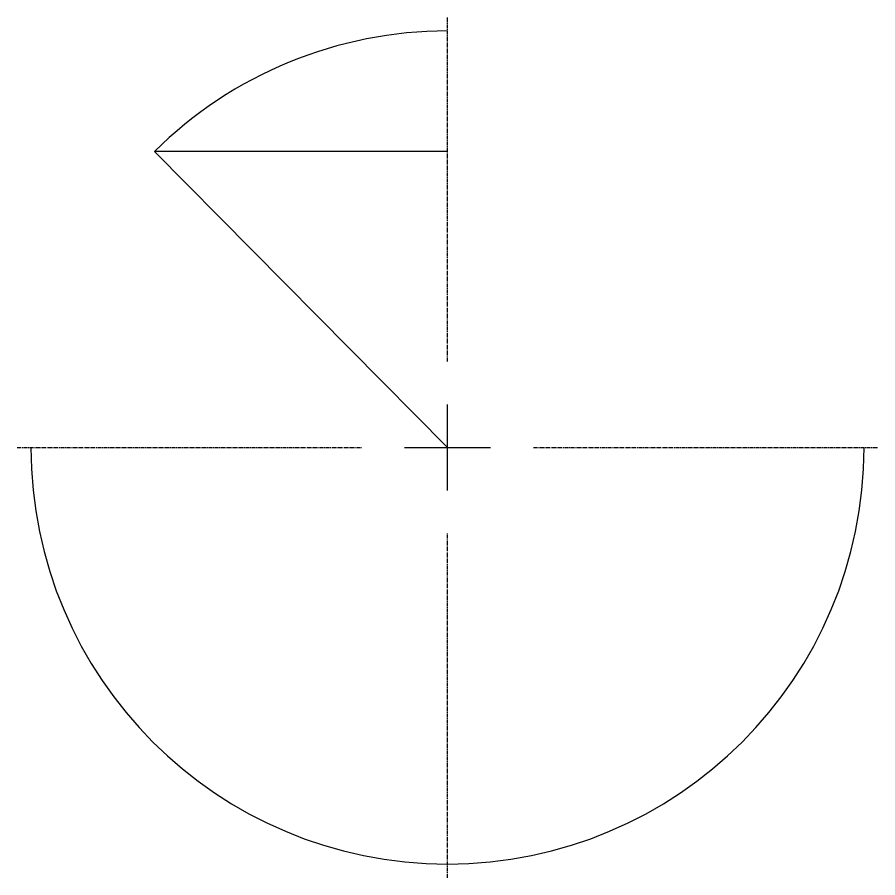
# Model space of a CAD drawing. Header units: millimetres. Extents: x 1251 to 8327, y -10 to 3563.
# Drawn here: x 5186 to 8327, y -10 to 3130 of the extents above; entities that cross this region are included whole.
import ezdxf

# ---------------------------------------------------------------- set-up
doc = ezdxf.new("R2010")
doc.units = ezdxf.units.MM
doc.header["$LTSCALE"] = 20
doc.header["$MEASUREMENT"] = 0
doc.linetypes.add('CENTER2', pattern=[1.125, 0.75, -0.125, 0.125, -0.125])

# ---------------------------------------------------------------- blocks, each defined once
blk = doc.blocks.new('*U10')
at = {"color": 0, "linetype": 'CENTER2', "transparency": 16777216}
for p, q in [((0, 314), (0, 1570.12)), ((-1570.12, 0), (-314, 0)), ((314, 0), (1570.12, 0)), ((0, -1570.12), (0, -314))]:
    blk.add_line(p, q, dxfattribs=at)
at = {"color": 0, "linetype": 'Continuous', "transparency": 16777216}
for p, q in [((0, -157), (0, 157)), ((-157, 0), (157, 0))]:
    blk.add_line(p, q, dxfattribs=at)

msp = doc.modelspace()

# ---------------------------------------------------------------- linework, layer by layer
for p, q in [((6756.597, 2639.866), (5687.017, 2639.866)), ((5687.017, 2639.866), (6756.597, 1559.866))]:
    msp.add_line(p, q)
for start, end in [(90, 134.722246), (180, 0)]:
    msp.add_arc((6756.597, 1559.866), 1520, start, end)

# ---------------------------------------------------------------- block references
at = {"linetype": 'CENTER2'}
msp.add_blockref('*U10', (6756.597, 1559.866), dxfattribs=at)

doc.saveas('drawing.dxf')
